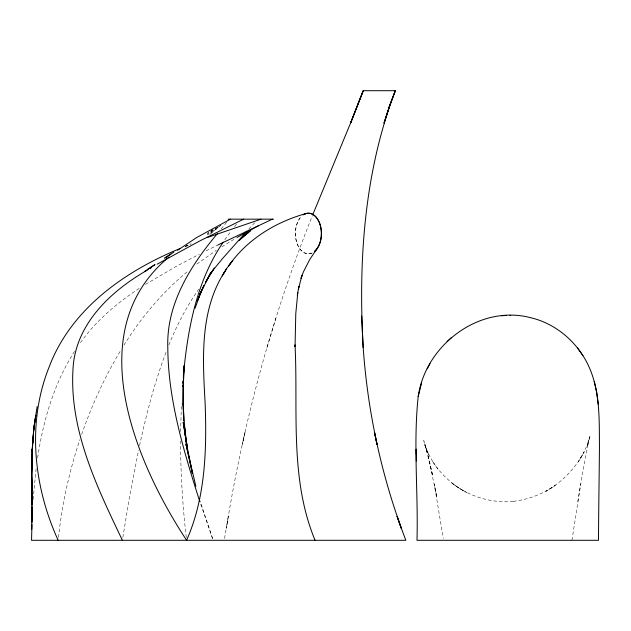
<?xml version="1.0" encoding="UTF-8"?>
<svg xmlns="http://www.w3.org/2000/svg" width="631" height="631" viewBox="0 0 631 631"><rect width="100%" height="100%" fill="white"/><g stroke="black" fill="none" stroke-linecap="round" stroke-linejoin="round"><path stroke-width="0.47" stroke-dasharray="3.15 2.37" d="M180.616 431.604L181.428 403.887M33.135 499.366L36.259 467.382M58.478 537.502C61.98 504.24 69.236 471.396 79.877 439.697M37.647 457.838C43.011 421.76 53.327 385.841 72.502 354.551A95.273 46.284 -58.8 0 1 74.947 350.67M571.946 540.294L582.358 473.849L588.841 439.957L587.351 446.716L590.277 435.295L586.585 446.488L582.839 454.273L578.28 461.876L584.251 451.717C575.551 468.194 562.182 482.147 545.918 491.273L555.217 485.42C542.684 494.128 528.044 499.76 512.853 501.385L514.02 501.266C491.786 503.53 468.959 496.66 451.504 482.747L458.871 488.039L466.561 492.456C452.79 485.231 440.966 474.465 432.558 461.379L438.024 469.235M577.783 501.645L580.67 483.725M122.832 537.47L129.103 499.366L138.544 450.25M224.573 538.456L228.327 516.41L226.332 528.352C243.487 421.413 272.213 316.312 312.361 215.699M139.554 445.573C146.518 413.565 154.753 381.716 166.466 351.081M266.992 347.61L276.567 316.044M81.636 434.396C91.818 405.347 104.604 377.157 120.497 350.781M168.832 345.078C176.672 325.407 186.602 306.548 198.749 289.187M123.976 345.125C141.131 317.432 162.443 292.232 187.596 271.456M224.81 239.812L230.962 231.254M234.527 226.695L236.956 223.674M221.173 228.982L226.789 222.183M248.795 229.077L254.719 222.704M220.692 225.322L209.531 234.558L220.74 225.322M217.521 227.16L207.599 234.582L217.663 227.16M196.864 264.089L216.33 250.286M139.183 288.414C120.9 300.522 103.642 314.435 89.397 331.188A95.273 46.284 -58.8 0 0 79.664 343.721M213.049 229.574L207.354 233.415L212.97 229.716M145.509 284.384L175.946 266.527L199.372 254.246M221.836 246.776L236.317 237.919M206.092 250.822L218.074 244.899M184.978 246.445L191.327 243.763M185.435 246.595L188.077 245.491M185.254 246.279L190.459 244.126M432.724 461.616L428.22 453.437L428.82 454.856L425.318 446.385L427.408 452.774L423.764 440.596L427.408 452.774M424.584 444.823L428.82 454.856M212.631 538.677L200.13 501.03M212.576 538.488L200.319 503.041M424.986 444.618L432.763 475.845L427.897 454.541L436.802 497.181L434.246 483.914L443.246 538.346M186.295 537.502C182.572 505.494 180.6 473.282 180.584 441.053M311.872 253.094A20.31 12.999 -90 0 1 296.838 242.801A20.31 12.999 -90 0 1 300.238 217.711M312.345 252.873A20.31 12.999 90 0 1 296.728 242.454A20.31 12.999 90 0 1 301.034 216.788M244.986 432.527L242.351 444.555L245.017 432.527"/><path stroke-width="0.95" d="M31.865 506.906L31.763 529.133M31.897 504.95L31.952 501.03L32 504.958M31.952 524.542L31.55 540.294L405.851 540.294C382.173 478.653 367.794 413.486 363.196 347.61C358.211 261.21 364.174 172.168 395.321 90.706L363.227 90.706L350.56 123.163L363.251 90.706L350.528 123.163L312.716 214.8M32 522.578L32.102 518.635M182.667 404.7L183.195 385.273L183.621 418.077M183.889 365.625L183.148 386.669L184.402 366.327M182.738 383.183L182.887 381.234M33.388 436.534L32.031 451.67L31.984 464.771L32.591 445.17M32.773 443.246L33.12 439.413M183.29 376.407C187.581 329.8 196.28 281.544 223.185 242.178M297.808 292.618L295.789 313.504L295.04 346.648L295.032 344.897C298.282 410.111 289.361 478.385 315.058 540.294M418.187 396.583C413.131 444.263 418.345 492.432 416.981 540.294L598.496 540.294C598.645 509.043 599.19 477.801 599.45 446.551C599.198 420.246 600.231 392.829 589.575 368.141C578.99 343.532 556.921 323.869 530.671 317.701C479.142 304.181 425.436 345.252 418.187 396.583L421.682 382.575M297.304 295.56L298.897 286.34L298.353 289.337L301.997 275.353L301.034 278.318L303.385 271.929L309.947 259.144L317.567 247.928M37.111 406.585L33.672 429.577L32.844 441.724L33.956 427.116L35.762 415.608L33.672 429.577L33.956 427.116L32.031 451.67L32.244 449.004L31.668 476.003L32.347 490.658L31.597 473.518L32.173 459.526L31.605 488.457L32.26 504.469L31.739 486.272L32.205 520.662L32.031 506.922M195.137 308.141L201.084 291.325L197.251 301.31L203.868 285.606L199.719 294.393M199.696 294.44L210.73 273.042L205.414 282.499L209.697 275.258M429.987 363.645L427.242 368.812M226.584 268.609L222.317 275.771L226.584 268.609L232.768 260.414L228.674 265.896C246.887 239.551 275.613 221.938 306.177 213.515M224.873 271.48C199.601 310.326 202.654 358.684 205.114 402.901C206.842 449.146 205.619 497.283 186.61 540.294C134.979 461.892 79.916 330.589 168.95 257.046M214.295 267.986L208.262 277.403L213.144 270.123M217.592 233.407C190.57 265.485 166.237 304.016 167.799 347.61C168.138 399.675 183.479 450.179 199.081 499.366L199.704 501.203M209.863 274.099L222.554 258.529L246.816 231.222M239.267 240.395L248.015 232.721L241.957 237.706M451.331 337.656L447.087 341.537M243.077 236.388L250.846 230.78M177.579 250.286L196.833 237.437L230.52 219.162M147.93 269.319L155.013 264.578L144.594 271.456M173.754 252.14L164.581 258.205L170.827 254.143M147.433 270.06C110.677 291.088 74.963 324.5 72.975 369.569C69.363 430.145 96.977 487.061 122.382 540.294M149.87 268.546L151.495 267.536M157.174 264.176L200.256 240.679L243.653 219.162M237.138 237.437L258.6 225.614M218.074 244.899L272.379 219.162M180.442 248.369C124.985 271.054 70.972 308.938 49.123 367.021C26.825 422.707 33.546 486.54 58.155 540.294M207.536 237.437L260.989 219.162M506.37 315.421L501.464 315.776M510.045 315.342L510.613 315.319M228.13 219.162L273.538 219.162M577.499 347.996L582.926 355.663M195.855 486.272L185.869 443.814L192.4 473.518L187.06 446.377L183.195 422.273L187.454 449.004L184.268 424.671L186.027 442.023M594.221 381.432L596.65 391.993L598.243 404.226M185.025 431.833L183.085 404.581L183.7 420.924M185.214 433.726L185.498 436.557M185.877 440.335L186.066 442.221M363.133 347.61L361.681 316.044M416.342 461.08L416.279 449.122L416.302 454.21M303.692 214.587A20.31 12.999 -90 0 1 320.264 225.212A20.31 12.999 -90 0 1 314.317 251.603M303.235 214.879A20.31 12.999 90 0 1 320.067 224.549A20.31 12.999 90 0 1 314.711 251.28M389.209 106.939L383.995 123.163L389.264 106.939M395.321 90.706L389.161 106.939L395.329 90.706M401.292 528.352L397.128 516.41L401.292 528.352M377.03 444.555L374.522 432.527L377.03 444.555"/></g></svg>
